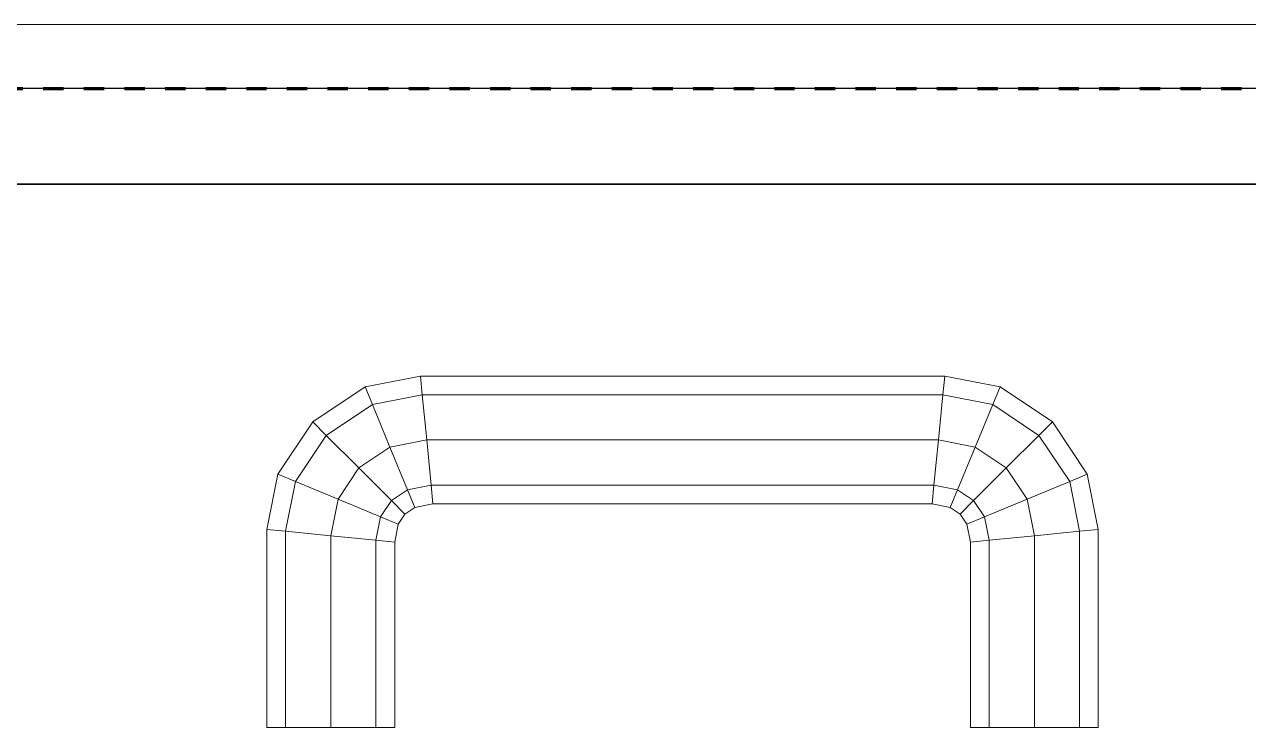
# Model space of a CAD drawing. Header units: millimetres. Extents: x -5300 to 98858, y -5196 to 93886.
# Drawn here: x 4250.1 to 4441.5, y 82535 to 82645 of the extents above; entities that cross this region are included whole.
import ezdxf

# ---------------------------------------------------------------- set-up
doc = ezdxf.new("R2010")
doc.units = ezdxf.units.MM
doc.linetypes.add('Штрих', pattern=[6.35, 3.175, -3.175])
doc.linetypes.add('Штрих_2_', pattern=[6.35, 3.175, -3.175])
for name, color, linetype, lineweight, true_color in [('_Разделитель помещений_', 4, 'Штрих', 70, 0x00ffff), ('Двери', 7, 'Continuous', 18, 0x7f7f7f), ('Стены', 7, 'Continuous', 18, 0x7f7f7f), ('Стены разрез', 7, 'Continuous', 50, 0x7f7f7f)]:
    doc.layers.add(name, color=color, linetype=linetype, lineweight=lineweight, true_color=true_color)

# ---------------------------------------------------------------- blocks, each defined once
blk = doc.blocks.new('СТВ_Перегородка_Кирпич 131732 - СТВ_Перегородка_Кирпич 2-245688-Подвал')
at = {"layer": 'Стены', "color": 254, "true_color": 0xd4d4d4}
blk.add_line((0, 82620), (5340, 82620), dxfattribs=at)
blk = doc.blocks.new('СТВ_Перегородка_Кирпич 131732 - СТВ_Перегородка_Кирпич 131732-245685-Подвал')
at = {"layer": 'Стены', "color": 254, "true_color": 0xd4d4d4}
for p, q in [((3470, 82635), (4970, 82635)), ((3470, 82620), (4970, 82620)), ((4970, 82620), (3470, 82620))]:
    blk.add_line(p, q, dxfattribs=at)
at = {"layer": 'Стены разрез', "color": 254, "lineweight": 25, "true_color": 0xd4d4d4}
for p, q in [((5220, 82635), (170, 82635)), ((5340, 82620), (150, 82620)), ((170, 82620), (5220, 82620))]:
    blk.add_line(p, q, dxfattribs=at)
blk.add_blockref('СТВ_Перегородка_Кирпич 131732 - СТВ_Перегородка_Кирпич 2-245688-Подвал', (0, 0))
blk = doc.blocks.new('Дп-7 131786 - Дп-7-245723-Подвал')
at = {"layer": 'Двери', "color": 254, "true_color": 0xd4d4d4}
for p, q in [((4970, 82645), (3470, 82645)), ((3470, 82645), (4970, 82645)), ((3570, 82645), (4870, 82645)), ((4870, 82645), (3570, 82645)), ((3470, 82635), (4970, 82635)), ((4970, 82635), (3470, 82635)), ((4970, 82635), (3470, 82635)), ((3470, 82635), (4970, 82635)), ((3570, 82635), (4870, 82635)), ((4870, 82635), (3570, 82635)), ((3570, 82635), (4870, 82635)), ((4870, 82635), (3570, 82635)), ((4303.36, 82588.28), (4312.02, 82590)), ((4312.02, 82590), (4303.36, 82588.28)), ((4312.3, 82587.07), (4312.02, 82590)), ((4312.02, 82590), (4393.98, 82590)), ((4312.02, 82590), (4312.3, 82587.07)), ((4393.98, 82590), (4312.02, 82590)), ((4312.02, 82590), (4312.3, 82587.07)), ((4312.3, 82587.07), (4312.02, 82590)), ((4393.7, 82587.07), (4393.98, 82590)), ((4393.98, 82590), (4393.7, 82587.07)), ((4393.98, 82590), (4393.7, 82587.07)), ((4393.7, 82587.07), (4393.98, 82590)), ((4393.98, 82590), (4402.64, 82588.28)), ((4402.64, 82588.28), (4393.98, 82590)), ((4295.18, 82582.82), (4303.36, 82588.28)), ((4303.36, 82588.28), (4295.18, 82582.82)), ((4304.5, 82585.52), (4303.36, 82588.28)), ((4303.36, 82588.28), (4304.5, 82585.52)), ((4303.36, 82588.28), (4304.5, 82585.52)), ((4304.5, 82585.52), (4303.36, 82588.28)), ((4401.5, 82585.52), (4402.64, 82588.28)), ((4402.64, 82588.28), (4401.5, 82585.52)), ((4402.64, 82588.28), (4401.5, 82585.52)), ((4401.5, 82585.52), (4402.64, 82588.28)), ((4402.64, 82588.28), (4410.82, 82582.82)), ((4410.82, 82582.82), (4402.64, 82588.28)), ((4312.3, 82587.07), (4304.5, 82585.52)), ((4304.5, 82585.52), (4312.3, 82587.07)), ((4304.5, 82585.52), (4312.3, 82587.07)), ((4312.3, 82587.07), (4304.5, 82585.52)), ((4393.7, 82587.07), (4312.3, 82587.07)), ((4313, 82580), (4312.3, 82587.07)), ((4312.3, 82587.07), (4393.7, 82587.07)), ((4312.3, 82587.07), (4393.7, 82587.07)), ((4312.3, 82587.07), (4313, 82580)), ((4393.7, 82587.07), (4312.3, 82587.07)), ((4312.3, 82587.07), (4313, 82580)), ((4313, 82580), (4312.3, 82587.07)), ((4393, 82580), (4393.7, 82587.07)), ((4393.7, 82587.07), (4393, 82580)), ((4393.7, 82587.07), (4393, 82580)), ((4393, 82580), (4393.7, 82587.07)), ((4401.5, 82585.52), (4393.7, 82587.07)), ((4393.7, 82587.07), (4401.5, 82585.52)), ((4393.7, 82587.07), (4401.5, 82585.52)), ((4401.5, 82585.52), (4393.7, 82587.07)), ((4304.5, 82585.52), (4297.3, 82580.7)), ((4297.3, 82580.7), (4304.5, 82585.52)), ((4297.3, 82580.7), (4304.5, 82585.52)), ((4304.5, 82585.52), (4297.3, 82580.7)), ((4307.26, 82578.86), (4304.5, 82585.52)), ((4304.5, 82585.52), (4307.26, 82578.86)), ((4304.5, 82585.52), (4307.26, 82578.86)), ((4307.26, 82578.86), (4304.5, 82585.52)), ((4398.74, 82578.86), (4401.5, 82585.52)), ((4401.5, 82585.52), (4398.74, 82578.86)), ((4401.5, 82585.52), (4398.74, 82578.86)), ((4398.74, 82578.86), (4401.5, 82585.52)), ((4408.7, 82580.7), (4401.5, 82585.52)), ((4401.5, 82585.52), (4408.7, 82580.7)), ((4401.5, 82585.52), (4408.7, 82580.7)), ((4408.7, 82580.7), (4401.5, 82585.52)), ((4289.72, 82574.64), (4295.18, 82582.82)), ((4295.18, 82582.82), (4289.72, 82574.64)), ((4297.3, 82580.7), (4295.18, 82582.82)), ((4295.18, 82582.82), (4297.3, 82580.7)), ((4295.18, 82582.82), (4297.3, 82580.7)), ((4297.3, 82580.7), (4295.18, 82582.82)), ((4408.7, 82580.7), (4410.82, 82582.82)), ((4410.82, 82582.82), (4408.7, 82580.7)), ((4410.82, 82582.82), (4408.7, 82580.7)), ((4408.7, 82580.7), (4410.82, 82582.82)), ((4410.82, 82582.82), (4416.28, 82574.64)), ((4416.28, 82574.64), (4410.82, 82582.82)), ((4297.3, 82580.7), (4292.48, 82573.5)), ((4292.48, 82573.5), (4297.3, 82580.7)), ((4292.48, 82573.5), (4297.3, 82580.7)), ((4297.3, 82580.7), (4292.48, 82573.5)), ((4302.39, 82575.61), (4297.3, 82580.7)), ((4297.3, 82580.7), (4302.39, 82575.61)), ((4297.3, 82580.7), (4302.39, 82575.61)), ((4302.39, 82575.61), (4297.3, 82580.7)), ((4313, 82580), (4307.26, 82578.86)), ((4307.26, 82578.86), (4313, 82580)), ((4307.26, 82578.86), (4313, 82580)), ((4313, 82580), (4307.26, 82578.86)), ((4393, 82580), (4313, 82580)), ((4313.7, 82572.93), (4313, 82580)), ((4313, 82580), (4393, 82580)), ((4313, 82580), (4393, 82580)), ((4313, 82580), (4313.7, 82572.93)), ((4393, 82580), (4313, 82580)), ((4313, 82580), (4313.7, 82572.93)), ((4313.7, 82572.93), (4313, 82580)), ((4392.3, 82572.93), (4393, 82580)), ((4393, 82580), (4392.3, 82572.93)), ((4393, 82580), (4392.3, 82572.93)), ((4392.3, 82572.93), (4393, 82580)), ((4398.74, 82578.86), (4393, 82580)), ((4393, 82580), (4398.74, 82578.86)), ((4393, 82580), (4398.74, 82578.86)), ((4398.74, 82578.86), (4393, 82580)), ((4403.61, 82575.61), (4408.7, 82580.7)), ((4408.7, 82580.7), (4403.61, 82575.61)), ((4408.7, 82580.7), (4403.61, 82575.61)), ((4403.61, 82575.61), (4408.7, 82580.7)), ((4413.52, 82573.5), (4408.7, 82580.7)), ((4408.7, 82580.7), (4413.52, 82573.5)), ((4408.7, 82580.7), (4413.52, 82573.5)), ((4413.52, 82573.5), (4408.7, 82580.7)), ((4307.26, 82578.86), (4302.39, 82575.61)), ((4302.39, 82575.61), (4307.26, 82578.86)), ((4302.39, 82575.61), (4307.26, 82578.86)), ((4307.26, 82578.86), (4302.39, 82575.61)), ((4310.02, 82572.2), (4307.26, 82578.86)), ((4307.26, 82578.86), (4310.02, 82572.2)), ((4307.26, 82578.86), (4310.02, 82572.2)), ((4310.02, 82572.2), (4307.26, 82578.86)), ((4395.98, 82572.2), (4398.74, 82578.86)), ((4398.74, 82578.86), (4395.98, 82572.2)), ((4398.74, 82578.86), (4395.98, 82572.2)), ((4395.98, 82572.2), (4398.74, 82578.86)), ((4403.61, 82575.61), (4398.74, 82578.86)), ((4398.74, 82578.86), (4403.61, 82575.61)), ((4398.74, 82578.86), (4403.61, 82575.61)), ((4403.61, 82575.61), (4398.74, 82578.86)), ((4288, 82565.98), (4289.72, 82574.64)), ((4289.72, 82574.64), (4288, 82565.98)), ((4292.48, 82573.5), (4289.72, 82574.64)), ((4289.72, 82574.64), (4292.48, 82573.5)), ((4289.72, 82574.64), (4292.48, 82573.5)), ((4292.48, 82573.5), (4289.72, 82574.64)), ((4302.39, 82575.61), (4299.14, 82570.74)), ((4299.14, 82570.74), (4302.39, 82575.61)), ((4299.14, 82570.74), (4302.39, 82575.61)), ((4302.39, 82575.61), (4299.14, 82570.74)), ((4307.49, 82570.51), (4302.39, 82575.61)), ((4302.39, 82575.61), (4307.49, 82570.51)), ((4302.39, 82575.61), (4307.49, 82570.51)), ((4307.49, 82570.51), (4302.39, 82575.61)), ((4398.51, 82570.51), (4403.61, 82575.61)), ((4403.61, 82575.61), (4398.51, 82570.51)), ((4403.61, 82575.61), (4398.51, 82570.51)), ((4398.51, 82570.51), (4403.61, 82575.61)), ((4406.86, 82570.74), (4403.61, 82575.61)), ((4403.61, 82575.61), (4406.86, 82570.74)), ((4403.61, 82575.61), (4406.86, 82570.74)), ((4406.86, 82570.74), (4403.61, 82575.61)), ((4413.52, 82573.5), (4416.28, 82574.64)), ((4416.28, 82574.64), (4413.52, 82573.5)), ((4416.28, 82574.64), (4413.52, 82573.5)), ((4413.52, 82573.5), (4416.28, 82574.64)), ((4416.28, 82574.64), (4418, 82565.98)), ((4418, 82565.98), (4416.28, 82574.64)), ((4292.48, 82573.5), (4290.93, 82565.7)), ((4290.93, 82565.7), (4292.48, 82573.5)), ((4290.93, 82565.7), (4292.48, 82573.5)), ((4292.48, 82573.5), (4290.93, 82565.7)), ((4299.14, 82570.74), (4292.48, 82573.5)), ((4292.48, 82573.5), (4299.14, 82570.74)), ((4292.48, 82573.5), (4299.14, 82570.74)), ((4299.14, 82570.74), (4292.48, 82573.5)), ((4313.7, 82572.93), (4310.02, 82572.2)), ((4310.02, 82572.2), (4313.7, 82572.93)), ((4310.02, 82572.2), (4313.7, 82572.93)), ((4313.7, 82572.93), (4310.02, 82572.2)), ((4392.3, 82572.93), (4313.7, 82572.93)), ((4313.98, 82570), (4313.7, 82572.93)), ((4313.7, 82572.93), (4392.3, 82572.93)), ((4313.7, 82572.93), (4392.3, 82572.93)), ((4392.3, 82572.93), (4313.7, 82572.93)), ((4313.7, 82572.93), (4313.98, 82570)), ((4313.7, 82572.93), (4313.98, 82570)), ((4313.98, 82570), (4313.7, 82572.93)), ((4392.02, 82570), (4392.3, 82572.93)), ((4392.3, 82572.93), (4392.02, 82570)), ((4392.3, 82572.93), (4392.02, 82570)), ((4392.02, 82570), (4392.3, 82572.93)), ((4395.98, 82572.2), (4392.3, 82572.93)), ((4392.3, 82572.93), (4395.98, 82572.2)), ((4392.3, 82572.93), (4395.98, 82572.2)), ((4395.98, 82572.2), (4392.3, 82572.93)), ((4406.86, 82570.74), (4413.52, 82573.5)), ((4413.52, 82573.5), (4406.86, 82570.74)), ((4413.52, 82573.5), (4406.86, 82570.74)), ((4406.86, 82570.74), (4413.52, 82573.5)), ((4415.07, 82565.7), (4413.52, 82573.5)), ((4413.52, 82573.5), (4415.07, 82565.7)), ((4413.52, 82573.5), (4415.07, 82565.7)), ((4415.07, 82565.7), (4413.52, 82573.5)), ((4299.14, 82570.74), (4298, 82565)), ((4298, 82565), (4299.14, 82570.74)), ((4298, 82565), (4299.14, 82570.74)), ((4299.14, 82570.74), (4298, 82565)), ((4305.8, 82567.98), (4299.14, 82570.74)), ((4299.14, 82570.74), (4305.8, 82567.98)), ((4299.14, 82570.74), (4305.8, 82567.98)), ((4305.8, 82567.98), (4299.14, 82570.74)), ((4307.49, 82570.51), (4305.8, 82567.98)), ((4305.8, 82567.98), (4307.49, 82570.51)), ((4305.8, 82567.98), (4307.49, 82570.51)), ((4307.49, 82570.51), (4305.8, 82567.98)), ((4310.02, 82572.2), (4307.49, 82570.51)), ((4307.49, 82570.51), (4310.02, 82572.2)), ((4307.49, 82570.51), (4310.02, 82572.2)), ((4310.02, 82572.2), (4307.49, 82570.51)), ((4309.6, 82568.4), (4307.49, 82570.51)), ((4307.49, 82570.51), (4309.6, 82568.4)), ((4307.49, 82570.51), (4309.6, 82568.4)), ((4309.6, 82568.4), (4307.49, 82570.51)), ((4311.16, 82569.44), (4310.02, 82572.2)), ((4310.02, 82572.2), (4311.16, 82569.44)), ((4310.02, 82572.2), (4311.16, 82569.44)), ((4311.16, 82569.44), (4310.02, 82572.2)), ((4394.84, 82569.44), (4395.98, 82572.2)), ((4395.98, 82572.2), (4394.84, 82569.44)), ((4395.98, 82572.2), (4394.84, 82569.44)), ((4394.84, 82569.44), (4395.98, 82572.2)), ((4398.51, 82570.51), (4395.98, 82572.2)), ((4395.98, 82572.2), (4398.51, 82570.51)), ((4395.98, 82572.2), (4398.51, 82570.51)), ((4398.51, 82570.51), (4395.98, 82572.2)), ((4396.4, 82568.4), (4398.51, 82570.51)), ((4398.51, 82570.51), (4396.4, 82568.4)), ((4398.51, 82570.51), (4396.4, 82568.4)), ((4396.4, 82568.4), (4398.51, 82570.51)), ((4400.2, 82567.98), (4398.51, 82570.51)), ((4398.51, 82570.51), (4400.2, 82567.98)), ((4398.51, 82570.51), (4400.2, 82567.98)), ((4400.2, 82567.98), (4398.51, 82570.51)), ((4400.2, 82567.98), (4406.86, 82570.74)), ((4406.86, 82570.74), (4400.2, 82567.98)), ((4406.86, 82570.74), (4400.2, 82567.98)), ((4400.2, 82567.98), (4406.86, 82570.74)), ((4408, 82565), (4406.86, 82570.74)), ((4406.86, 82570.74), (4408, 82565)), ((4406.86, 82570.74), (4408, 82565)), ((4408, 82565), (4406.86, 82570.74)), ((4311.16, 82569.44), (4309.6, 82568.4)), ((4309.6, 82568.4), (4311.16, 82569.44)), ((4313.98, 82570), (4311.16, 82569.44)), ((4311.16, 82569.44), (4313.98, 82570)), ((4392.02, 82570), (4313.98, 82570)), ((4313.98, 82570), (4392.02, 82570)), ((4394.84, 82569.44), (4392.02, 82570)), ((4392.02, 82570), (4394.84, 82569.44)), ((4396.4, 82568.4), (4394.84, 82569.44)), ((4394.84, 82569.44), (4396.4, 82568.4)), ((4305.8, 82567.98), (4305.07, 82564.3)), ((4305.07, 82564.3), (4305.8, 82567.98)), ((4305.07, 82564.3), (4305.8, 82567.98)), ((4305.8, 82567.98), (4305.07, 82564.3)), ((4308.56, 82566.84), (4305.8, 82567.98)), ((4305.8, 82567.98), (4308.56, 82566.84)), ((4305.8, 82567.98), (4308.56, 82566.84)), ((4308.56, 82566.84), (4305.8, 82567.98)), ((4308.56, 82566.84), (4308, 82564.02)), ((4308, 82564.02), (4308.56, 82566.84)), ((4309.6, 82568.4), (4308.56, 82566.84)), ((4308.56, 82566.84), (4309.6, 82568.4)), ((4397.44, 82566.84), (4396.4, 82568.4)), ((4396.4, 82568.4), (4397.44, 82566.84)), ((4397.44, 82566.84), (4400.2, 82567.98)), ((4400.2, 82567.98), (4397.44, 82566.84)), ((4400.2, 82567.98), (4397.44, 82566.84)), ((4397.44, 82566.84), (4400.2, 82567.98)), ((4398, 82564.02), (4397.44, 82566.84)), ((4397.44, 82566.84), (4398, 82564.02)), ((4400.93, 82564.3), (4400.2, 82567.98)), ((4400.2, 82567.98), (4400.93, 82564.3)), ((4400.2, 82567.98), (4400.93, 82564.3)), ((4400.93, 82564.3), (4400.2, 82567.98)), ((4290.93, 82565.7), (4288, 82565.98)), ((4288, 82565.98), (4290.93, 82565.7)), ((4288, 82535), (4288, 82565.98)), ((4288, 82565.98), (4290.93, 82565.7)), ((4290.93, 82565.7), (4288, 82565.98)), ((4288, 82565.98), (4288, 82535)), ((4298, 82565), (4290.93, 82565.7)), ((4290.93, 82565.7), (4290.93, 82535)), ((4290.93, 82565.7), (4298, 82565)), ((4290.93, 82535), (4290.93, 82565.7)), ((4290.93, 82535), (4290.93, 82565.7)), ((4290.93, 82565.7), (4298, 82565)), ((4298, 82565), (4290.93, 82565.7)), ((4290.93, 82565.7), (4290.93, 82535)), ((4305.07, 82564.3), (4298, 82565)), ((4298, 82565), (4298, 82535)), ((4298, 82565), (4305.07, 82564.3)), ((4298, 82535), (4298, 82565)), ((4305.07, 82564.3), (4298, 82565)), ((4298, 82565), (4298, 82535)), ((4298, 82535), (4298, 82565)), ((4298, 82565), (4305.07, 82564.3)), ((4400.93, 82564.3), (4408, 82565)), ((4408, 82565), (4400.93, 82564.3)), ((4408, 82565), (4400.93, 82564.3)), ((4400.93, 82564.3), (4408, 82565)), ((4408, 82565), (4415.07, 82565.7)), ((4415.07, 82565.7), (4408, 82565)), ((4415.07, 82565.7), (4408, 82565)), ((4408, 82565), (4415.07, 82565.7)), ((4408, 82535), (4408, 82565)), ((4408, 82565), (4408, 82535)), ((4408, 82565), (4408, 82535)), ((4408, 82535), (4408, 82565)), ((4415.07, 82565.7), (4418, 82565.98)), ((4418, 82565.98), (4415.07, 82565.7)), ((4418, 82565.98), (4415.07, 82565.7)), ((4415.07, 82565.7), (4418, 82565.98)), ((4415.07, 82535), (4415.07, 82565.7)), ((4415.07, 82565.7), (4415.07, 82535)), ((4415.07, 82565.7), (4415.07, 82535)), ((4415.07, 82535), (4415.07, 82565.7)), ((4418, 82565.98), (4418, 82535)), ((4418, 82535), (4418, 82565.98)), ((4308, 82564.02), (4305.07, 82564.3)), ((4305.07, 82564.3), (4305.07, 82535)), ((4305.07, 82564.3), (4308, 82564.02)), ((4305.07, 82535), (4305.07, 82564.3)), ((4308, 82564.02), (4305.07, 82564.3)), ((4305.07, 82564.3), (4305.07, 82535)), ((4305.07, 82535), (4305.07, 82564.3)), ((4305.07, 82564.3), (4308, 82564.02)), ((4308, 82564.02), (4308, 82535)), ((4308, 82535), (4308, 82564.02)), ((4398, 82564.02), (4400.93, 82564.3)), ((4400.93, 82564.3), (4398, 82564.02)), ((4400.93, 82564.3), (4398, 82564.02)), ((4398, 82564.02), (4400.93, 82564.3)), ((4398, 82535), (4398, 82564.02)), ((4398, 82564.02), (4398, 82535)), ((4400.93, 82535), (4400.93, 82564.3)), ((4400.93, 82564.3), (4400.93, 82535)), ((4400.93, 82564.3), (4400.93, 82535)), ((4400.93, 82535), (4400.93, 82564.3)), ((4290.93, 82535), (4288, 82535)), ((4288, 82535), (4290.93, 82535)), ((4290.93, 82535), (4288, 82535)), ((4288, 82535), (4290.93, 82535)), ((4298, 82535), (4290.93, 82535)), ((4290.93, 82535), (4298, 82535)), ((4298, 82535), (4290.93, 82535)), ((4290.93, 82535), (4298, 82535)), ((4298, 82535), (4305.07, 82535)), ((4305.07, 82535), (4298, 82535)), ((4305.07, 82535), (4298, 82535)), ((4298, 82535), (4305.07, 82535)), ((4305.07, 82535), (4308, 82535)), ((4308, 82535), (4305.07, 82535)), ((4308, 82535), (4305.07, 82535)), ((4305.07, 82535), (4308, 82535)), ((4400.93, 82535), (4398, 82535)), ((4398, 82535), (4400.93, 82535)), ((4408, 82535), (4400.93, 82535)), ((4400.93, 82535), (4408, 82535)), ((4415.07, 82535), (4408, 82535)), ((4408, 82535), (4415.07, 82535)), ((4418, 82535), (4415.07, 82535)), ((4415.07, 82535), (4418, 82535))]:
    blk.add_line(p, q, dxfattribs=at)
blk = doc.blocks.new('Дп-7 131786 - Дп-7 131786-245727-Подвал')
blk.add_blockref('Дп-7 131786 - Дп-7-245723-Подвал', (0, 0))

msp = doc.modelspace()

# ---------------------------------------------------------------- linework, layer by layer
at = {"layer": '_Разделитель помещений_', "color": 131, "linetype": 'Штрих_2_', "true_color": 0xaaffff}
msp.add_line((170, 82635), (5205, 82635), dxfattribs=at)

# ---------------------------------------------------------------- block references
at = {"layer": 'Двери', "color": 254, "true_color": 0xd4d4d4}
msp.add_blockref('Дп-7 131786 - Дп-7 131786-245727-Подвал', (0, 0), dxfattribs=at)
at = {"layer": 'Стены', "color": 254, "true_color": 0xd4d4d4}
msp.add_blockref('СТВ_Перегородка_Кирпич 131732 - СТВ_Перегородка_Кирпич 131732-245685-Подвал', (0, 0), dxfattribs=at)

doc.saveas('drawing.dxf')
